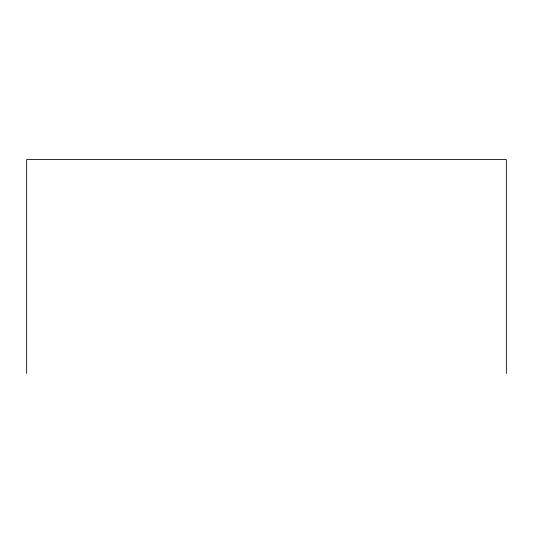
<?xml version="1.0" encoding="UTF-8"?>
<svg xmlns="http://www.w3.org/2000/svg" width="533" height="533" viewBox="0 0 533 533"><rect width="100%" height="100%" fill="white"/><g stroke="black" fill="none" stroke-linecap="round" stroke-linejoin="round"><path stroke-width="0.8" d="M506.35 373.413L506.35 159.587L26.65 159.587L26.65 373.413"/></g></svg>
